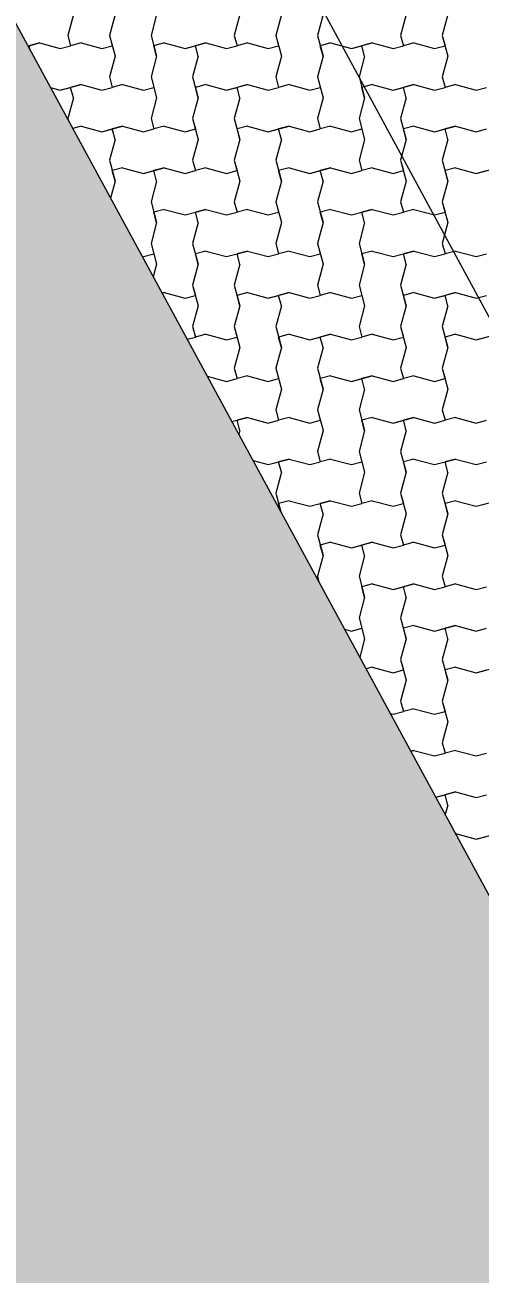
# Model space of a CAD drawing. Header units: metres. Extents: x -111189 to -108577, y -72951 to -72647.
# Drawn here: x -111172.868 to -111171.774, y -72935.125 to -72932.123 of the extents above; entities that cross this region are included whole.
import ezdxf

# ---------------------------------------------------------------- set-up
doc = ezdxf.new("R2010")
doc.units = ezdxf.units.M
doc.header["$MEASUREMENT"] = 0
doc.set_wipeout_variables(frame=1)
doc.linetypes.add('Wipeout_Contour', pattern=[1, 0, -1])
for name, color, linetype in [('00 - Cotas Implantação', 7, 'Continuous'), ('00 - Muros - Pormenores', 7, 'Continuous'), ('02 - ESTRADAS', 7, 'Continuous'), ('02 - PASSEIOS', 7, 'Continuous'), ('Planta Piso -1_1_01 - TERRENO PROPOSTO', 7, 'Continuous')]:
    doc.layers.add(name, color=color, linetype=linetype)
doc.styles.add('ESTILO_GERADO_2', font='malgunsl.ttf')
doc.styles.add('ESTILO_GERADO_3', font='AGENCYR.TTF')
doc.dimstyles.new('ESTILO_GERADO__1', dxfattribs={"dimtxt": 0.15, "dimasz": 0.095, "dimexe": 0.18, "dimexo": 0.5, "dimgap": 0, "dimtad": 1, "dimzin": 0, "dimdsep": 46, "dimtxsty": 'ESTILO_GERADO_2', "dimblk": 'ARROWHEAD_2', "dimblk1": 'ARROWHEAD_2', "dimblk2": 'ARROWHEAD_2', "dimcen": 0.09, "dimclrd": 7, "dimclre": 7, "dimclrt": 7, "dimadec": 0, "dimazin": 0, "dimtfac": 1, "dimtdec": 4, "dimtmove": 0, "dimatfit": 3, "dimfxl": 1, "dimtolj": 1, "dimtzin": 0, "dimarcsym": 0})
doc.dimstyles.new('ESTILO_GERADO__2', dxfattribs={"dimtxt": 0.15, "dimasz": 0.057, "dimexe": 0.18, "dimexo": 0.05, "dimgap": 0, "dimtad": 1, "dimzin": 0, "dimdsep": 46, "dimtxsty": 'ESTILO_GERADO_3', "dimblk": 'ARROWHEAD_2', "dimblk1": 'ARROWHEAD_2', "dimblk2": 'ARROWHEAD_2', "dimcen": 0.09, "dimclrd": 7, "dimclre": 7, "dimclrt": 7, "dimadec": 0, "dimazin": 0, "dimtfac": 1, "dimtdec": 4, "dimtmove": 0, "dimatfit": 3, "dimfxl": 1, "dimtolj": 1, "dimtzin": 0, "dimarcsym": 0})

# ---------------------------------------------------------------- blocks, each defined once
blk = doc.blocks.new('Malha_7_1', base_point=(-111182.45, -72914.5203))
at = {"layer": '02 - ESTRADAS', "linetype": 'Continuous', "lineweight": 0}
blk.add_hatch(color=59, dxfattribs=at).paths.add_polyline_path([(-111182.45, -72914.5203), (-111188.8126, -72916.4733), (-111186.8713, -72920.0457), (-111184.43, -72924.5384), (-111179.542, -72933.5337), (-111178.9858, -72934.5573), (-111177.1266, -72937.9788), (-111170.2715, -72950.5942), (-111163.9365, -72948.6033), (-111171.3979, -72934.867), (-111173.1932, -72931.5618), (-111177.5277, -72923.5822), (-111178.6992, -72921.4255), (-111179.283, -72920.3506), (-111181.1398, -72916.9324)])
at = {"layer": '02 - ESTRADAS', "color": 7, "linetype": 'Continuous', "lineweight": 13, "flags": 128}
blk.add_lwpolyline([(-111182.45, -72914.5203), (-111181.1398, -72916.9324), (-111179.283, -72920.3506), (-111178.6992, -72921.4255), (-111177.5277, -72923.5822), (-111173.1932, -72931.5618), (-111171.3979, -72934.867), (-111163.9365, -72948.6033), (-111170.2715, -72950.5942), (-111177.1266, -72937.9788), (-111178.9858, -72934.5573), (-111179.542, -72933.5337), (-111184.43, -72924.5384), (-111186.8713, -72920.0457), (-111188.8126, -72916.4733)], close=True, dxfattribs=at)
blk = doc.blocks.new('*X25', base_point=(-110957.0649, -73026.2797))
at = {"layer": '02 - PASSEIOS', "color": 253, "linetype": 'Continuous', "lineweight": 9}
for p, q in [((-111172.7515, -72932.098), (-111172.7649, -72932.148)), ((-111172.6515, -72932.098), (-111172.6649, -72932.148)), ((-111172.6515, -72932.098), (-111172.6649, -72932.148)), ((-111172.5515, -72932.098), (-111172.5649, -72932.148)), ((-111172.3515, -72932.098), (-111172.3649, -72932.148)), ((-111172.2515, -72932.098), (-111172.2649, -72932.148)), ((-111172.2515, -72932.098), (-111172.2649, -72932.148)), ((-111172.1515, -72932.098), (-111172.1649, -72932.148)), ((-111171.9515, -72932.098), (-111171.9649, -72932.148)), ((-111171.8515, -72932.098), (-111171.8649, -72932.148)), ((-111171.8515, -72932.098), (-111171.8649, -72932.148)), ((-111172.8608, -72932.1737), (-111172.8332, -72932.1663)), ((-111172.8608, -72932.1737), (-111172.8582, -72932.173)), ((-111172.8332, -72932.1663), (-111172.8582, -72932.173)), ((-111172.8552, -72932.1841), (-111172.8582, -72932.173)), ((-111172.8332, -72932.1663), (-111172.7832, -72932.1797)), ((-111172.8332, -72932.1663), (-111172.7832, -72932.1797)), ((-111172.7832, -72932.1797), (-111172.7582, -72932.173)), ((-111172.7832, -72932.1797), (-111172.7582, -72932.173)), ((-111172.7649, -72932.148), (-111172.7582, -72932.173)), ((-111172.7332, -72932.1663), (-111172.7582, -72932.173)), ((-111172.7332, -72932.1663), (-111172.6832, -72932.1797)), ((-111172.6832, -72932.1797), (-111172.6582, -72932.173)), ((-111172.6649, -72932.148), (-111172.6582, -72932.173)), ((-111172.6649, -72932.148), (-111172.6515, -72932.198)), ((-111172.5649, -72932.148), (-111172.5515, -72932.198)), ((-111172.5332, -72932.1663), (-111172.5582, -72932.173)), ((-111172.5332, -72932.1663), (-111172.5582, -72932.173)), ((-111172.5515, -72932.198), (-111172.5582, -72932.173)), ((-111172.5332, -72932.1663), (-111172.4832, -72932.1797)), ((-111172.5332, -72932.1663), (-111172.4832, -72932.1797)), ((-111172.4832, -72932.1797), (-111172.4332, -72932.1663)), ((-111172.4832, -72932.1797), (-111172.4582, -72932.173)), ((-111172.4332, -72932.1663), (-111172.4582, -72932.173)), ((-111172.4515, -72932.198), (-111172.4582, -72932.173)), ((-111172.4332, -72932.1663), (-111172.3832, -72932.1797)), ((-111172.4332, -72932.1663), (-111172.3832, -72932.1797)), ((-111172.3832, -72932.1797), (-111172.3582, -72932.173)), ((-111172.3832, -72932.1797), (-111172.3582, -72932.173)), ((-111172.3649, -72932.148), (-111172.3582, -72932.173)), ((-111172.3332, -72932.1663), (-111172.3582, -72932.173)), ((-111172.3332, -72932.1663), (-111172.2832, -72932.1797)), ((-111172.2832, -72932.1797), (-111172.2582, -72932.173)), ((-111172.2649, -72932.148), (-111172.2582, -72932.173)), ((-111172.2649, -72932.148), (-111172.2515, -72932.198)), ((-111172.1649, -72932.148), (-111172.1515, -72932.198)), ((-111172.1332, -72932.1663), (-111172.1582, -72932.173)), ((-111172.1332, -72932.1663), (-111172.1582, -72932.173)), ((-111172.1515, -72932.198), (-111172.1582, -72932.173)), ((-111172.1332, -72932.1663), (-111172.0832, -72932.1797)), ((-111172.1332, -72932.1663), (-111172.0832, -72932.1797)), ((-111172.0832, -72932.1797), (-111172.0332, -72932.1663)), ((-111172.0832, -72932.1797), (-111172.0582, -72932.173)), ((-111172.0332, -72932.1663), (-111172.0582, -72932.173)), ((-111172.0515, -72932.198), (-111172.0582, -72932.173)), ((-111172.0332, -72932.1663), (-111171.9832, -72932.1797)), ((-111172.0332, -72932.1663), (-111171.9832, -72932.1797)), ((-111171.9832, -72932.1797), (-111171.9582, -72932.173)), ((-111171.9832, -72932.1797), (-111171.9582, -72932.173)), ((-111171.9649, -72932.148), (-111171.9582, -72932.173)), ((-111171.9332, -72932.1663), (-111171.9582, -72932.173)), ((-111171.9332, -72932.1663), (-111171.8832, -72932.1797)), ((-111171.8832, -72932.1797), (-111171.8582, -72932.173)), ((-111171.8649, -72932.148), (-111171.8582, -72932.173)), ((-111171.8649, -72932.148), (-111171.8515, -72932.198)), ((-111172.6515, -72932.198), (-111172.6649, -72932.248)), ((-111172.5515, -72932.198), (-111172.5649, -72932.248)), ((-111172.5515, -72932.198), (-111172.5649, -72932.248)), ((-111172.4515, -72932.198), (-111172.4649, -72932.248)), ((-111172.2515, -72932.198), (-111172.2649, -72932.248)), ((-111172.1515, -72932.198), (-111172.1649, -72932.248)), ((-111172.1515, -72932.198), (-111172.1649, -72932.248)), ((-111172.0515, -72932.198), (-111172.0649, -72932.248)), ((-111171.8515, -72932.198), (-111171.8649, -72932.248)), ((-111172.7832, -72932.2797), (-111172.7332, -72932.2663)), ((-111172.7332, -72932.2663), (-111172.7582, -72932.273)), ((-111172.7332, -72932.2663), (-111172.6832, -72932.2797)), ((-111172.7332, -72932.2663), (-111172.6832, -72932.2797)), ((-111172.6649, -72932.248), (-111172.6582, -72932.273)), ((-111172.6332, -72932.2663), (-111172.6582, -72932.273)), ((-111172.6332, -72932.2663), (-111172.5832, -72932.2797)), ((-111172.5649, -72932.248), (-111172.5582, -72932.273)), ((-111172.5649, -72932.248), (-111172.5515, -72932.298)), ((-111172.4649, -72932.248), (-111172.4515, -72932.298)), ((-111172.4332, -72932.2663), (-111172.4582, -72932.273)), ((-111172.4332, -72932.2663), (-111172.4582, -72932.273)), ((-111172.4332, -72932.2663), (-111172.3832, -72932.2797)), ((-111172.4332, -72932.2663), (-111172.3832, -72932.2797)), ((-111172.3832, -72932.2797), (-111172.3332, -72932.2663)), ((-111172.3332, -72932.2663), (-111172.3582, -72932.273)), ((-111172.3332, -72932.2663), (-111172.2832, -72932.2797)), ((-111172.3332, -72932.2663), (-111172.2832, -72932.2797)), ((-111172.2649, -72932.248), (-111172.2582, -72932.273)), ((-111172.2332, -72932.2663), (-111172.2582, -72932.273)), ((-111172.2332, -72932.2663), (-111172.1832, -72932.2797)), ((-111172.1649, -72932.248), (-111172.1582, -72932.273)), ((-111172.1649, -72932.248), (-111172.1515, -72932.298)), ((-111172.0649, -72932.248), (-111172.0515, -72932.298)), ((-111172.0332, -72932.2663), (-111172.0582, -72932.273)), ((-111172.0332, -72932.2663), (-111172.0582, -72932.273)), ((-111172.0332, -72932.2663), (-111171.9832, -72932.2797)), ((-111172.0332, -72932.2663), (-111171.9832, -72932.2797)), ((-111171.9832, -72932.2797), (-111171.9332, -72932.2663)), ((-111171.9332, -72932.2663), (-111171.9582, -72932.273)), ((-111171.9332, -72932.2663), (-111171.8832, -72932.2797)), ((-111171.9332, -72932.2663), (-111171.8832, -72932.2797)), ((-111171.8649, -72932.248), (-111171.8582, -72932.273)), ((-111171.8332, -72932.2663), (-111171.8582, -72932.273)), ((-111171.8332, -72932.2663), (-111171.7832, -72932.2797)), ((-111172.8067, -72932.2734), (-111172.7832, -72932.2797)), ((-111172.8067, -72932.2734), (-111172.7832, -72932.2797)), ((-111172.7832, -72932.2797), (-111172.7582, -72932.273)), ((-111172.7515, -72932.298), (-111172.7582, -72932.273)), ((-111172.6832, -72932.2797), (-111172.6582, -72932.273)), ((-111172.6832, -72932.2797), (-111172.6582, -72932.273)), ((-111172.5832, -72932.2797), (-111172.5582, -72932.273)), ((-111172.4515, -72932.298), (-111172.4582, -72932.273)), ((-111172.3832, -72932.2797), (-111172.3582, -72932.273)), ((-111172.3515, -72932.298), (-111172.3582, -72932.273)), ((-111172.2832, -72932.2797), (-111172.2582, -72932.273)), ((-111172.2832, -72932.2797), (-111172.2582, -72932.273)), ((-111172.1832, -72932.2797), (-111172.1582, -72932.273)), ((-111172.0515, -72932.298), (-111172.0582, -72932.273)), ((-111171.9832, -72932.2797), (-111171.9582, -72932.273)), ((-111171.9515, -72932.298), (-111171.9582, -72932.273)), ((-111171.8832, -72932.2797), (-111171.8582, -72932.273)), ((-111171.8832, -72932.2797), (-111171.8582, -72932.273)), ((-111171.7832, -72932.2797), (-111171.7582, -72932.273)), ((-111172.7515, -72932.298), (-111172.7649, -72932.348)), ((-111172.5515, -72932.298), (-111172.5649, -72932.348)), ((-111172.4515, -72932.298), (-111172.4649, -72932.348)), ((-111172.4515, -72932.298), (-111172.4649, -72932.348)), ((-111172.3515, -72932.298), (-111172.3649, -72932.348)), ((-111172.1515, -72932.298), (-111172.1649, -72932.348)), ((-111172.0515, -72932.298), (-111172.0649, -72932.348)), ((-111172.0515, -72932.298), (-111172.0649, -72932.348)), ((-111171.9515, -72932.298), (-111171.9649, -72932.348)), ((-111172.7649, -72932.348), (-111172.7636, -72932.3527)), ((-111172.5649, -72932.348), (-111172.5582, -72932.373)), ((-111172.4649, -72932.348), (-111172.4582, -72932.373)), ((-111172.4649, -72932.348), (-111172.4515, -72932.398)), ((-111172.3649, -72932.348), (-111172.3515, -72932.398)), ((-111172.1649, -72932.348), (-111172.1582, -72932.373)), ((-111172.0649, -72932.348), (-111172.0582, -72932.373)), ((-111172.0649, -72932.348), (-111172.0515, -72932.398)), ((-111171.9649, -72932.348), (-111171.9515, -72932.398)), ((-111172.7332, -72932.3663), (-111172.7533, -72932.3717)), ((-111172.7332, -72932.3663), (-111172.7533, -72932.3717)), ((-111172.7332, -72932.3663), (-111172.6832, -72932.3797)), ((-111172.7332, -72932.3663), (-111172.6832, -72932.3797)), ((-111172.6832, -72932.3797), (-111172.6332, -72932.3663)), ((-111172.6832, -72932.3797), (-111172.6582, -72932.373)), ((-111172.6332, -72932.3663), (-111172.6582, -72932.373)), ((-111172.6515, -72932.398), (-111172.6582, -72932.373)), ((-111172.6332, -72932.3663), (-111172.5832, -72932.3797)), ((-111172.6332, -72932.3663), (-111172.5832, -72932.3797)), ((-111172.5832, -72932.3797), (-111172.5582, -72932.373)), ((-111172.5832, -72932.3797), (-111172.5582, -72932.373)), ((-111172.5332, -72932.3663), (-111172.5582, -72932.373)), ((-111172.5332, -72932.3663), (-111172.4832, -72932.3797)), ((-111172.4832, -72932.3797), (-111172.4582, -72932.373)), ((-111172.3332, -72932.3663), (-111172.3582, -72932.373)), ((-111172.3332, -72932.3663), (-111172.3582, -72932.373)), ((-111172.3515, -72932.398), (-111172.3582, -72932.373)), ((-111172.3332, -72932.3663), (-111172.2832, -72932.3797)), ((-111172.3332, -72932.3663), (-111172.2832, -72932.3797)), ((-111172.2832, -72932.3797), (-111172.2332, -72932.3663)), ((-111172.2832, -72932.3797), (-111172.2582, -72932.373)), ((-111172.2332, -72932.3663), (-111172.2582, -72932.373)), ((-111172.2515, -72932.398), (-111172.2582, -72932.373)), ((-111172.2332, -72932.3663), (-111172.1832, -72932.3797)), ((-111172.2332, -72932.3663), (-111172.1832, -72932.3797)), ((-111172.1832, -72932.3797), (-111172.1582, -72932.373)), ((-111172.1832, -72932.3797), (-111172.1582, -72932.373)), ((-111172.1332, -72932.3663), (-111172.1582, -72932.373)), ((-111172.1332, -72932.3663), (-111172.0832, -72932.3797)), ((-111172.0832, -72932.3797), (-111172.0582, -72932.373)), ((-111171.9332, -72932.3663), (-111171.9582, -72932.373)), ((-111171.9332, -72932.3663), (-111171.9582, -72932.373)), ((-111171.9515, -72932.398), (-111171.9582, -72932.373)), ((-111171.9332, -72932.3663), (-111171.8832, -72932.3797)), ((-111171.9332, -72932.3663), (-111171.8832, -72932.3797)), ((-111171.8832, -72932.3797), (-111171.8332, -72932.3663)), ((-111171.8832, -72932.3797), (-111171.8582, -72932.373)), ((-111171.8332, -72932.3663), (-111171.8582, -72932.373)), ((-111171.8515, -72932.398), (-111171.8582, -72932.373)), ((-111171.8332, -72932.3663), (-111171.7832, -72932.3797)), ((-111171.8332, -72932.3663), (-111171.7832, -72932.3797)), ((-111171.7832, -72932.3797), (-111171.7582, -72932.373)), ((-111171.7832, -72932.3797), (-111171.7582, -72932.373)), ((-111172.6515, -72932.398), (-111172.6649, -72932.448)), ((-111172.4515, -72932.398), (-111172.4649, -72932.448)), ((-111172.3515, -72932.398), (-111172.3649, -72932.448)), ((-111172.3515, -72932.398), (-111172.3649, -72932.448)), ((-111172.2515, -72932.398), (-111172.2649, -72932.448)), ((-111172.0515, -72932.398), (-111172.0649, -72932.448)), ((-111171.9515, -72932.398), (-111171.9649, -72932.448)), ((-111171.9515, -72932.398), (-111171.9649, -72932.448)), ((-111171.8515, -72932.398), (-111171.8649, -72932.448)), ((-111172.6649, -72932.448), (-111172.6515, -72932.498)), ((-111172.6332, -72932.4663), (-111172.6582, -72932.473)), ((-111172.6332, -72932.4663), (-111172.6582, -72932.473)), ((-111172.6515, -72932.498), (-111172.6582, -72932.473)), ((-111172.6332, -72932.4663), (-111172.5832, -72932.4797)), ((-111172.6332, -72932.4663), (-111172.5832, -72932.4797)), ((-111172.5832, -72932.4797), (-111172.5332, -72932.4663)), ((-111172.5832, -72932.4797), (-111172.5582, -72932.473)), ((-111172.5332, -72932.4663), (-111172.5582, -72932.473)), ((-111172.5515, -72932.498), (-111172.5582, -72932.473)), ((-111172.5332, -72932.4663), (-111172.4832, -72932.4797)), ((-111172.5332, -72932.4663), (-111172.4832, -72932.4797)), ((-111172.4832, -72932.4797), (-111172.4582, -72932.473)), ((-111172.4832, -72932.4797), (-111172.4582, -72932.473)), ((-111172.4649, -72932.448), (-111172.4582, -72932.473)), ((-111172.4332, -72932.4663), (-111172.4582, -72932.473)), ((-111172.4332, -72932.4663), (-111172.3832, -72932.4797)), ((-111172.3832, -72932.4797), (-111172.3582, -72932.473)), ((-111172.3649, -72932.448), (-111172.3582, -72932.473)), ((-111172.3649, -72932.448), (-111172.3515, -72932.498)), ((-111172.2649, -72932.448), (-111172.2515, -72932.498)), ((-111172.2332, -72932.4663), (-111172.2582, -72932.473)), ((-111172.2332, -72932.4663), (-111172.2582, -72932.473)), ((-111172.2515, -72932.498), (-111172.2582, -72932.473)), ((-111172.2332, -72932.4663), (-111172.1832, -72932.4797)), ((-111172.2332, -72932.4663), (-111172.1832, -72932.4797)), ((-111172.1832, -72932.4797), (-111172.1332, -72932.4663)), ((-111172.1832, -72932.4797), (-111172.1582, -72932.473)), ((-111172.1332, -72932.4663), (-111172.1582, -72932.473)), ((-111172.1515, -72932.498), (-111172.1582, -72932.473)), ((-111172.1332, -72932.4663), (-111172.0832, -72932.4797)), ((-111172.1332, -72932.4663), (-111172.0832, -72932.4797)), ((-111172.0832, -72932.4797), (-111172.0582, -72932.473)), ((-111172.0832, -72932.4797), (-111172.0582, -72932.473)), ((-111172.0649, -72932.448), (-111172.0582, -72932.473)), ((-111172.0332, -72932.4663), (-111172.0582, -72932.473)), ((-111172.0332, -72932.4663), (-111171.9832, -72932.4797)), ((-111171.9832, -72932.4797), (-111171.9582, -72932.473)), ((-111171.9649, -72932.448), (-111171.9582, -72932.473)), ((-111171.9649, -72932.448), (-111171.9515, -72932.498)), ((-111171.8649, -72932.448), (-111171.8515, -72932.498)), ((-111171.8332, -72932.4663), (-111171.8582, -72932.473)), ((-111171.8332, -72932.4663), (-111171.8582, -72932.473)), ((-111171.8515, -72932.498), (-111171.8582, -72932.473)), ((-111171.8332, -72932.4663), (-111171.7832, -72932.4797)), ((-111171.8332, -72932.4663), (-111171.7832, -72932.4797)), ((-111171.7832, -72932.4797), (-111171.7332, -72932.4663)), ((-111171.7832, -72932.4797), (-111171.7582, -72932.473)), ((-111172.6515, -72932.498), (-111172.6624, -72932.539)), ((-111172.6515, -72932.498), (-111172.6624, -72932.539)), ((-111172.5515, -72932.498), (-111172.5649, -72932.548)), ((-111172.3515, -72932.498), (-111172.3649, -72932.548)), ((-111172.2515, -72932.498), (-111172.2649, -72932.548)), ((-111172.2515, -72932.498), (-111172.2649, -72932.548)), ((-111172.1515, -72932.498), (-111172.1649, -72932.548)), ((-111171.9515, -72932.498), (-111171.9649, -72932.548)), ((-111171.8515, -72932.498), (-111171.8649, -72932.548)), ((-111171.8515, -72932.498), (-111171.8649, -72932.548)), ((-111172.5649, -72932.548), (-111172.5515, -72932.598)), ((-111172.5332, -72932.5663), (-111172.5582, -72932.573)), ((-111172.5332, -72932.5663), (-111172.5582, -72932.573)), ((-111172.5332, -72932.5663), (-111172.4832, -72932.5797)), ((-111172.5332, -72932.5663), (-111172.4832, -72932.5797)), ((-111172.4832, -72932.5797), (-111172.4332, -72932.5663)), ((-111172.4332, -72932.5663), (-111172.4582, -72932.573)), ((-111172.4332, -72932.5663), (-111172.3832, -72932.5797)), ((-111172.4332, -72932.5663), (-111172.3832, -72932.5797)), ((-111172.3649, -72932.548), (-111172.3582, -72932.573)), ((-111172.3332, -72932.5663), (-111172.3582, -72932.573)), ((-111172.3332, -72932.5663), (-111172.2832, -72932.5797)), ((-111172.2649, -72932.548), (-111172.2582, -72932.573)), ((-111172.2649, -72932.548), (-111172.2515, -72932.598)), ((-111172.1649, -72932.548), (-111172.1515, -72932.598)), ((-111172.1332, -72932.5663), (-111172.1582, -72932.573)), ((-111172.1332, -72932.5663), (-111172.1582, -72932.573)), ((-111172.1332, -72932.5663), (-111172.0832, -72932.5797)), ((-111172.1332, -72932.5663), (-111172.0832, -72932.5797)), ((-111172.0832, -72932.5797), (-111172.0332, -72932.5663)), ((-111172.0332, -72932.5663), (-111172.0582, -72932.573)), ((-111172.0332, -72932.5663), (-111171.9832, -72932.5797)), ((-111172.0332, -72932.5663), (-111171.9832, -72932.5797)), ((-111171.9649, -72932.548), (-111171.9582, -72932.573)), ((-111171.9332, -72932.5663), (-111171.9582, -72932.573)), ((-111171.9332, -72932.5663), (-111171.8832, -72932.5797)), ((-111171.8649, -72932.548), (-111171.8582, -72932.573)), ((-111171.8649, -72932.548), (-111171.8515, -72932.598)), ((-111172.5515, -72932.598), (-111172.5582, -72932.573)), ((-111172.4832, -72932.5797), (-111172.4582, -72932.573)), ((-111172.4515, -72932.598), (-111172.4582, -72932.573)), ((-111172.3832, -72932.5797), (-111172.3582, -72932.573)), ((-111172.3832, -72932.5797), (-111172.3582, -72932.573)), ((-111172.2832, -72932.5797), (-111172.2582, -72932.573)), ((-111172.1515, -72932.598), (-111172.1582, -72932.573)), ((-111172.0832, -72932.5797), (-111172.0582, -72932.573)), ((-111172.0515, -72932.598), (-111172.0582, -72932.573)), ((-111171.9832, -72932.5797), (-111171.9582, -72932.573)), ((-111171.9832, -72932.5797), (-111171.9582, -72932.573)), ((-111171.8832, -72932.5797), (-111171.8582, -72932.573)), ((-111172.5515, -72932.598), (-111172.5649, -72932.648)), ((-111172.5515, -72932.598), (-111172.5649, -72932.648)), ((-111172.4515, -72932.598), (-111172.4649, -72932.648)), ((-111172.2515, -72932.598), (-111172.2649, -72932.648)), ((-111172.1515, -72932.598), (-111172.1649, -72932.648)), ((-111172.1515, -72932.598), (-111172.1649, -72932.648)), ((-111172.0515, -72932.598), (-111172.0649, -72932.648)), ((-111171.8515, -72932.598), (-111171.8649, -72932.648)), ((-111172.5649, -72932.648), (-111172.5582, -72932.673)), ((-111172.5649, -72932.648), (-111172.5515, -72932.698)), ((-111172.4649, -72932.648), (-111172.4515, -72932.698)), ((-111172.2649, -72932.648), (-111172.2582, -72932.673)), ((-111172.1649, -72932.648), (-111172.1582, -72932.673)), ((-111172.1649, -72932.648), (-111172.1515, -72932.698)), ((-111172.0649, -72932.648), (-111172.0515, -72932.698)), ((-111171.8649, -72932.648), (-111171.8582, -72932.673)), ((-111172.5865, -72932.6788), (-111172.5832, -72932.6797)), ((-111172.5832, -72932.6797), (-111172.5582, -72932.673)), ((-111172.4332, -72932.6663), (-111172.4582, -72932.673)), ((-111172.4332, -72932.6663), (-111172.4582, -72932.673)), ((-111172.4515, -72932.698), (-111172.4582, -72932.673)), ((-111172.4332, -72932.6663), (-111172.3832, -72932.6797)), ((-111172.4332, -72932.6663), (-111172.3832, -72932.6797)), ((-111172.3832, -72932.6797), (-111172.3332, -72932.6663)), ((-111172.3832, -72932.6797), (-111172.3582, -72932.673)), ((-111172.3332, -72932.6663), (-111172.3582, -72932.673)), ((-111172.3515, -72932.698), (-111172.3582, -72932.673)), ((-111172.3332, -72932.6663), (-111172.2832, -72932.6797)), ((-111172.3332, -72932.6663), (-111172.2832, -72932.6797)), ((-111172.2832, -72932.6797), (-111172.2582, -72932.673)), ((-111172.2832, -72932.6797), (-111172.2582, -72932.673)), ((-111172.2332, -72932.6663), (-111172.2582, -72932.673)), ((-111172.2332, -72932.6663), (-111172.1832, -72932.6797)), ((-111172.1832, -72932.6797), (-111172.1582, -72932.673)), ((-111172.0332, -72932.6663), (-111172.0582, -72932.673)), ((-111172.0332, -72932.6663), (-111172.0582, -72932.673)), ((-111172.0515, -72932.698), (-111172.0582, -72932.673)), ((-111172.0332, -72932.6663), (-111171.9832, -72932.6797)), ((-111172.0332, -72932.6663), (-111171.9832, -72932.6797)), ((-111171.9832, -72932.6797), (-111171.9332, -72932.6663)), ((-111171.9832, -72932.6797), (-111171.9582, -72932.673)), ((-111171.9332, -72932.6663), (-111171.9582, -72932.673)), ((-111171.9515, -72932.698), (-111171.9582, -72932.673)), ((-111171.9332, -72932.6663), (-111171.8832, -72932.6797)), ((-111171.9332, -72932.6663), (-111171.8832, -72932.6797)), ((-111171.8832, -72932.6797), (-111171.8582, -72932.673)), ((-111171.8832, -72932.6797), (-111171.8582, -72932.673)), ((-111171.8332, -72932.6663), (-111171.8582, -72932.673)), ((-111171.8332, -72932.6663), (-111171.7832, -72932.6797)), ((-111171.7832, -72932.6797), (-111171.7582, -72932.673)), ((-111172.5515, -72932.698), (-111172.5596, -72932.7283)), ((-111172.4515, -72932.698), (-111172.4649, -72932.748)), ((-111172.4515, -72932.698), (-111172.4649, -72932.748)), ((-111172.3515, -72932.698), (-111172.3649, -72932.748)), ((-111172.1515, -72932.698), (-111172.1649, -72932.748)), ((-111172.0515, -72932.698), (-111172.0649, -72932.748)), ((-111172.0515, -72932.698), (-111172.0649, -72932.748)), ((-111171.9515, -72932.698), (-111171.9649, -72932.748)), ((-111172.5332, -72932.7663), (-111172.5382, -72932.7677)), ((-111172.5332, -72932.7663), (-111172.4832, -72932.7797)), ((-111172.4832, -72932.7797), (-111172.4582, -72932.773)), ((-111172.4649, -72932.748), (-111172.4582, -72932.773)), ((-111172.4649, -72932.748), (-111172.4515, -72932.798)), ((-111172.3649, -72932.748), (-111172.3515, -72932.798)), ((-111172.3332, -72932.7663), (-111172.3582, -72932.773)), ((-111172.3332, -72932.7663), (-111172.3582, -72932.773)), ((-111172.3515, -72932.798), (-111172.3582, -72932.773)), ((-111172.3332, -72932.7663), (-111172.2832, -72932.7797)), ((-111172.3332, -72932.7663), (-111172.2832, -72932.7797)), ((-111172.2832, -72932.7797), (-111172.2332, -72932.7663)), ((-111172.2832, -72932.7797), (-111172.2582, -72932.773)), ((-111172.2332, -72932.7663), (-111172.2582, -72932.773)), ((-111172.2515, -72932.798), (-111172.2582, -72932.773)), ((-111172.2332, -72932.7663), (-111172.1832, -72932.7797)), ((-111172.2332, -72932.7663), (-111172.1832, -72932.7797)), ((-111172.1832, -72932.7797), (-111172.1582, -72932.773)), ((-111172.1832, -72932.7797), (-111172.1582, -72932.773)), ((-111172.1649, -72932.748), (-111172.1582, -72932.773)), ((-111172.1332, -72932.7663), (-111172.1582, -72932.773)), ((-111172.1332, -72932.7663), (-111172.0832, -72932.7797)), ((-111172.0832, -72932.7797), (-111172.0582, -72932.773)), ((-111172.0649, -72932.748), (-111172.0582, -72932.773)), ((-111172.0649, -72932.748), (-111172.0515, -72932.798)), ((-111171.9649, -72932.748), (-111171.9515, -72932.798)), ((-111171.9332, -72932.7663), (-111171.9582, -72932.773)), ((-111171.9332, -72932.7663), (-111171.9582, -72932.773)), ((-111171.9515, -72932.798), (-111171.9582, -72932.773)), ((-111171.9332, -72932.7663), (-111171.8832, -72932.7797)), ((-111171.9332, -72932.7663), (-111171.8832, -72932.7797)), ((-111171.8832, -72932.7797), (-111171.8332, -72932.7663)), ((-111171.8832, -72932.7797), (-111171.8582, -72932.773)), ((-111171.8332, -72932.7663), (-111171.8582, -72932.773)), ((-111171.8515, -72932.798), (-111171.8582, -72932.773)), ((-111171.8332, -72932.7663), (-111171.7832, -72932.7797)), ((-111171.8332, -72932.7663), (-111171.7832, -72932.7797)), ((-111171.7832, -72932.7797), (-111171.7582, -72932.773)), ((-111171.7832, -72932.7797), (-111171.7582, -72932.773)), ((-111172.4515, -72932.798), (-111172.4649, -72932.848)), ((-111172.3515, -72932.798), (-111172.3649, -72932.848)), ((-111172.3515, -72932.798), (-111172.3649, -72932.848)), ((-111172.2515, -72932.798), (-111172.2649, -72932.848)), ((-111172.0515, -72932.798), (-111172.0649, -72932.848)), ((-111171.9515, -72932.798), (-111171.9649, -72932.848)), ((-111171.9515, -72932.798), (-111171.9649, -72932.848)), ((-111171.8515, -72932.798), (-111171.8649, -72932.848)), ((-111172.4649, -72932.848), (-111172.4582, -72932.873)), ((-111172.4332, -72932.8663), (-111172.4582, -72932.873)), ((-111172.4332, -72932.8663), (-111172.3832, -72932.8797)), ((-111172.3649, -72932.848), (-111172.3582, -72932.873)), ((-111172.3649, -72932.848), (-111172.3515, -72932.898)), ((-111172.2649, -72932.848), (-111172.2515, -72932.898)), ((-111172.2332, -72932.8663), (-111172.2582, -72932.873)), ((-111172.2332, -72932.8663), (-111172.2582, -72932.873)), ((-111172.2332, -72932.8663), (-111172.1832, -72932.8797)), ((-111172.2332, -72932.8663), (-111172.1832, -72932.8797)), ((-111172.1832, -72932.8797), (-111172.1332, -72932.8663)), ((-111172.1332, -72932.8663), (-111172.1582, -72932.873)), ((-111172.1332, -72932.8663), (-111172.0832, -72932.8797)), ((-111172.1332, -72932.8663), (-111172.0832, -72932.8797)), ((-111172.0649, -72932.848), (-111172.0582, -72932.873)), ((-111172.0332, -72932.8663), (-111172.0582, -72932.873)), ((-111172.0332, -72932.8663), (-111171.9832, -72932.8797)), ((-111171.9649, -72932.848), (-111171.9582, -72932.873)), ((-111171.9649, -72932.848), (-111171.9515, -72932.898)), ((-111171.8649, -72932.848), (-111171.8515, -72932.898)), ((-111171.8332, -72932.8663), (-111171.8582, -72932.873)), ((-111171.8332, -72932.8663), (-111171.8582, -72932.873)), ((-111171.8332, -72932.8663), (-111171.7832, -72932.8797)), ((-111171.8332, -72932.8663), (-111171.7832, -72932.8797)), ((-111171.7832, -72932.8797), (-111171.7332, -72932.8663)), ((-111172.4781, -72932.8784), (-111172.4582, -72932.873)), ((-111172.4781, -72932.8784), (-111172.4582, -72932.873)), ((-111172.3832, -72932.8797), (-111172.3582, -72932.873)), ((-111172.2515, -72932.898), (-111172.2582, -72932.873)), ((-111172.1832, -72932.8797), (-111172.1582, -72932.873)), ((-111172.1515, -72932.898), (-111172.1582, -72932.873)), ((-111172.0832, -72932.8797), (-111172.0582, -72932.873)), ((-111172.0832, -72932.8797), (-111172.0582, -72932.873)), ((-111171.9832, -72932.8797), (-111171.9582, -72932.873)), ((-111171.8515, -72932.898), (-111171.8582, -72932.873)), ((-111171.7832, -72932.8797), (-111171.7582, -72932.873)), ((-111172.3515, -72932.898), (-111172.3649, -72932.948)), ((-111172.2515, -72932.898), (-111172.2649, -72932.948)), ((-111172.2515, -72932.898), (-111172.2649, -72932.948)), ((-111172.1515, -72932.898), (-111172.1649, -72932.948)), ((-111171.9515, -72932.898), (-111171.9649, -72932.948)), ((-111171.8515, -72932.898), (-111171.8649, -72932.948)), ((-111171.8515, -72932.898), (-111171.8649, -72932.948)), ((-111172.3649, -72932.948), (-111172.3582, -72932.973)), ((-111172.2649, -72932.948), (-111172.2582, -72932.973)), ((-111172.2649, -72932.948), (-111172.2515, -72932.998)), ((-111172.1649, -72932.948), (-111172.1515, -72932.998)), ((-111171.9649, -72932.948), (-111171.9582, -72932.973)), ((-111171.8649, -72932.948), (-111171.8582, -72932.973)), ((-111171.8649, -72932.948), (-111171.8515, -72932.998)), ((-111172.4298, -72932.9672), (-111172.3832, -72932.9797)), ((-111172.4298, -72932.9672), (-111172.3832, -72932.9797)), ((-111172.3832, -72932.9797), (-111172.3582, -72932.973)), ((-111172.3832, -72932.9797), (-111172.3582, -72932.973)), ((-111172.3332, -72932.9663), (-111172.3582, -72932.973)), ((-111172.3332, -72932.9663), (-111172.2832, -72932.9797)), ((-111172.2832, -72932.9797), (-111172.2582, -72932.973)), ((-111172.1332, -72932.9663), (-111172.1582, -72932.973)), ((-111172.1332, -72932.9663), (-111172.1582, -72932.973)), ((-111172.1515, -72932.998), (-111172.1582, -72932.973)), ((-111172.1332, -72932.9663), (-111172.0832, -72932.9797)), ((-111172.1332, -72932.9663), (-111172.0832, -72932.9797)), ((-111172.0832, -72932.9797), (-111172.0332, -72932.9663)), ((-111172.0832, -72932.9797), (-111172.0582, -72932.973)), ((-111172.0332, -72932.9663), (-111172.0582, -72932.973)), ((-111172.0515, -72932.998), (-111172.0582, -72932.973)), ((-111172.0332, -72932.9663), (-111171.9832, -72932.9797)), ((-111172.0332, -72932.9663), (-111171.9832, -72932.9797)), ((-111171.9832, -72932.9797), (-111171.9582, -72932.973)), ((-111171.9832, -72932.9797), (-111171.9582, -72932.973)), ((-111171.9332, -72932.9663), (-111171.9582, -72932.973)), ((-111171.9332, -72932.9663), (-111171.8832, -72932.9797)), ((-111171.8832, -72932.9797), (-111171.8582, -72932.973)), ((-111172.2515, -72932.998), (-111172.2649, -72933.048)), ((-111172.1515, -72932.998), (-111172.1649, -72933.048)), ((-111172.1515, -72932.998), (-111172.1649, -72933.048)), ((-111172.0515, -72932.998), (-111172.0649, -72933.048)), ((-111171.8515, -72932.998), (-111171.8649, -72933.048)), ((-111172.3705, -72933.0763), (-111172.3332, -72933.0663)), ((-111172.3705, -72933.0763), (-111172.3582, -72933.073)), ((-111172.3332, -72933.0663), (-111172.3582, -72933.073)), ((-111172.3515, -72933.098), (-111172.3582, -72933.073)), ((-111172.3332, -72933.0663), (-111172.2832, -72933.0797)), ((-111172.3332, -72933.0663), (-111172.2832, -72933.0797)), ((-111172.2832, -72933.0797), (-111172.2582, -72933.073)), ((-111172.2832, -72933.0797), (-111172.2582, -72933.073)), ((-111172.2649, -72933.048), (-111172.2582, -72933.073)), ((-111172.2332, -72933.0663), (-111172.2582, -72933.073)), ((-111172.2332, -72933.0663), (-111172.1832, -72933.0797)), ((-111172.1832, -72933.0797), (-111172.1582, -72933.073)), ((-111172.1649, -72933.048), (-111172.1582, -72933.073)), ((-111172.1649, -72933.048), (-111172.1515, -72933.098)), ((-111172.0649, -72933.048), (-111172.0515, -72933.098)), ((-111172.0332, -72933.0663), (-111172.0582, -72933.073)), ((-111172.0332, -72933.0663), (-111172.0582, -72933.073)), ((-111172.0515, -72933.098), (-111172.0582, -72933.073)), ((-111172.0332, -72933.0663), (-111171.9832, -72933.0797)), ((-111172.0332, -72933.0663), (-111171.9832, -72933.0797)), ((-111171.9832, -72933.0797), (-111171.9332, -72933.0663)), ((-111171.9832, -72933.0797), (-111171.9582, -72933.073)), ((-111171.9332, -72933.0663), (-111171.9582, -72933.073)), ((-111171.9515, -72933.098), (-111171.9582, -72933.073)), ((-111171.9332, -72933.0663), (-111171.8832, -72933.0797)), ((-111171.9332, -72933.0663), (-111171.8832, -72933.0797)), ((-111171.8832, -72933.0797), (-111171.8582, -72933.073)), ((-111171.8832, -72933.0797), (-111171.8582, -72933.073)), ((-111171.8649, -72933.048), (-111171.8582, -72933.073)), ((-111171.8332, -72933.0663), (-111171.8582, -72933.073)), ((-111171.8332, -72933.0663), (-111171.7832, -72933.0797)), ((-111171.7832, -72933.0797), (-111171.7582, -72933.073)), ((-111172.3515, -72933.098), (-111172.3539, -72933.107)), ((-111172.1515, -72933.098), (-111172.1649, -72933.148)), ((-111172.0515, -72933.098), (-111172.0649, -72933.148)), ((-111172.0515, -72933.098), (-111172.0649, -72933.148)), ((-111171.9515, -72933.098), (-111171.9649, -72933.148)), ((-111172.2832, -72933.1797), (-111172.2332, -72933.1663)), ((-111172.2332, -72933.1663), (-111172.2582, -72933.173)), ((-111172.2332, -72933.1663), (-111172.1832, -72933.1797)), ((-111172.2332, -72933.1663), (-111172.1832, -72933.1797)), ((-111172.1649, -72933.148), (-111172.1582, -72933.173)), ((-111172.1332, -72933.1663), (-111172.1582, -72933.173)), ((-111172.1332, -72933.1663), (-111172.0832, -72933.1797)), ((-111172.0649, -72933.148), (-111172.0582, -72933.173)), ((-111172.0649, -72933.148), (-111172.0515, -72933.198)), ((-111171.9649, -72933.148), (-111171.9515, -72933.198)), ((-111171.9332, -72933.1663), (-111171.9582, -72933.173)), ((-111171.9332, -72933.1663), (-111171.9582, -72933.173)), ((-111171.9332, -72933.1663), (-111171.8832, -72933.1797)), ((-111171.9332, -72933.1663), (-111171.8832, -72933.1797)), ((-111171.8832, -72933.1797), (-111171.8332, -72933.1663)), ((-111171.8332, -72933.1663), (-111171.8582, -72933.173)), ((-111171.8332, -72933.1663), (-111171.7832, -72933.1797)), ((-111171.8332, -72933.1663), (-111171.7832, -72933.1797)), ((-111172.3197, -72933.1699), (-111172.2832, -72933.1797)), ((-111172.3197, -72933.1699), (-111172.2832, -72933.1797)), ((-111172.2832, -72933.1797), (-111172.2582, -72933.173)), ((-111172.2515, -72933.198), (-111172.2582, -72933.173)), ((-111172.1832, -72933.1797), (-111172.1582, -72933.173)), ((-111172.1832, -72933.1797), (-111172.1582, -72933.173)), ((-111172.0832, -72933.1797), (-111172.0582, -72933.173)), ((-111171.9515, -72933.198), (-111171.9582, -72933.173)), ((-111171.8832, -72933.1797), (-111171.8582, -72933.173)), ((-111171.8515, -72933.198), (-111171.8582, -72933.173)), ((-111171.7832, -72933.1797), (-111171.7582, -72933.173)), ((-111171.7832, -72933.1797), (-111171.7582, -72933.173)), ((-111172.2515, -72933.198), (-111172.2649, -72933.248)), ((-111172.0515, -72933.198), (-111172.0649, -72933.248)), ((-111171.9515, -72933.198), (-111171.9649, -72933.248)), ((-111171.9515, -72933.198), (-111171.9649, -72933.248)), ((-111171.8515, -72933.198), (-111171.8649, -72933.248)), ((-111172.2649, -72933.248), (-111172.2528, -72933.2932)), ((-111172.0649, -72933.248), (-111172.0582, -72933.273)), ((-111171.9649, -72933.248), (-111171.9582, -72933.273)), ((-111171.9649, -72933.248), (-111171.9515, -72933.298)), ((-111171.8649, -72933.248), (-111171.8515, -72933.298)), ((-111172.2332, -72933.2663), (-111172.2582, -72933.273)), ((-111172.2332, -72933.2663), (-111172.2582, -72933.273)), ((-111172.2528, -72933.2932), (-111172.2582, -72933.273)), ((-111172.2332, -72933.2663), (-111172.1832, -72933.2797)), ((-111172.2332, -72933.2663), (-111172.1832, -72933.2797)), ((-111172.1832, -72933.2797), (-111172.1332, -72933.2663)), ((-111172.1832, -72933.2797), (-111172.1582, -72933.273)), ((-111172.1332, -72933.2663), (-111172.1582, -72933.273)), ((-111172.1515, -72933.298), (-111172.1582, -72933.273)), ((-111172.1332, -72933.2663), (-111172.0832, -72933.2797)), ((-111172.1332, -72933.2663), (-111172.0832, -72933.2797)), ((-111172.0832, -72933.2797), (-111172.0582, -72933.273)), ((-111172.0832, -72933.2797), (-111172.0582, -72933.273)), ((-111172.0332, -72933.2663), (-111172.0582, -72933.273)), ((-111172.0332, -72933.2663), (-111171.9832, -72933.2797)), ((-111171.9832, -72933.2797), (-111171.9582, -72933.273)), ((-111171.8332, -72933.2663), (-111171.8582, -72933.273)), ((-111171.8332, -72933.2663), (-111171.8582, -72933.273)), ((-111171.8515, -72933.298), (-111171.8582, -72933.273)), ((-111171.8332, -72933.2663), (-111171.7832, -72933.2797)), ((-111171.8332, -72933.2663), (-111171.7832, -72933.2797)), ((-111171.7832, -72933.2797), (-111171.7332, -72933.2663)), ((-111171.7832, -72933.2797), (-111171.7582, -72933.273)), ((-111172.1515, -72933.298), (-111172.1649, -72933.348)), ((-111171.9515, -72933.298), (-111171.9649, -72933.348)), ((-111171.8515, -72933.298), (-111171.8649, -72933.348)), ((-111171.8515, -72933.298), (-111171.8649, -72933.348)), ((-111172.1649, -72933.348), (-111172.1515, -72933.398)), ((-111172.1332, -72933.3663), (-111172.1582, -72933.373)), ((-111172.1332, -72933.3663), (-111172.1582, -72933.373)), ((-111172.1515, -72933.398), (-111172.1582, -72933.373)), ((-111172.1332, -72933.3663), (-111172.0832, -72933.3797)), ((-111172.1332, -72933.3663), (-111172.0832, -72933.3797)), ((-111172.0832, -72933.3797), (-111172.0332, -72933.3663)), ((-111172.0832, -72933.3797), (-111172.0582, -72933.373)), ((-111172.0332, -72933.3663), (-111172.0582, -72933.373)), ((-111172.0515, -72933.398), (-111172.0582, -72933.373)), ((-111172.0332, -72933.3663), (-111171.9832, -72933.3797)), ((-111172.0332, -72933.3663), (-111171.9832, -72933.3797)), ((-111171.9832, -72933.3797), (-111171.9582, -72933.373)), ((-111171.9832, -72933.3797), (-111171.9582, -72933.373)), ((-111171.9649, -72933.348), (-111171.9582, -72933.373)), ((-111171.9332, -72933.3663), (-111171.9582, -72933.373)), ((-111171.9332, -72933.3663), (-111171.8832, -72933.3797)), ((-111171.8832, -72933.3797), (-111171.8582, -72933.373)), ((-111171.8649, -72933.348), (-111171.8582, -72933.373)), ((-111171.8649, -72933.348), (-111171.8515, -72933.398)), ((-111172.1515, -72933.398), (-111172.1649, -72933.448)), ((-111172.1515, -72933.398), (-111172.1649, -72933.448)), ((-111172.0515, -72933.398), (-111172.0649, -72933.448)), ((-111171.8515, -72933.398), (-111171.8649, -72933.448)), ((-111172.1649, -72933.448), (-111172.1612, -72933.4618)), ((-111172.1649, -72933.448), (-111172.1612, -72933.4618)), ((-111172.0649, -72933.448), (-111172.0515, -72933.498)), ((-111172.0332, -72933.4663), (-111172.0582, -72933.473)), ((-111172.0332, -72933.4663), (-111172.0582, -72933.473)), ((-111172.0332, -72933.4663), (-111171.9832, -72933.4797)), ((-111172.0332, -72933.4663), (-111171.9832, -72933.4797)), ((-111171.9832, -72933.4797), (-111171.9332, -72933.4663)), ((-111171.9332, -72933.4663), (-111171.9582, -72933.473)), ((-111171.9332, -72933.4663), (-111171.8832, -72933.4797)), ((-111171.9332, -72933.4663), (-111171.8832, -72933.4797)), ((-111171.8649, -72933.448), (-111171.8582, -72933.473)), ((-111171.8332, -72933.4663), (-111171.8582, -72933.473)), ((-111171.8332, -72933.4663), (-111171.7832, -72933.4797)), ((-111172.0515, -72933.498), (-111172.0582, -72933.473)), ((-111171.9832, -72933.4797), (-111171.9582, -72933.473)), ((-111171.9515, -72933.498), (-111171.9582, -72933.473)), ((-111171.8832, -72933.4797), (-111171.8582, -72933.473)), ((-111171.8832, -72933.4797), (-111171.8582, -72933.473)), ((-111171.7832, -72933.4797), (-111171.7582, -72933.473)), ((-111172.0515, -72933.498), (-111172.0649, -72933.548)), ((-111172.0515, -72933.498), (-111172.0649, -72933.548)), ((-111171.9515, -72933.498), (-111171.9649, -72933.548)), ((-111172.0649, -72933.548), (-111172.0582, -72933.573)), ((-111172.0649, -72933.548), (-111172.0515, -72933.598)), ((-111171.9649, -72933.548), (-111171.9515, -72933.598)), ((-111172.0995, -72933.5754), (-111172.0832, -72933.5797)), ((-111172.0832, -72933.5797), (-111172.0582, -72933.573)), ((-111171.9332, -72933.5663), (-111171.9582, -72933.573)), ((-111171.9332, -72933.5663), (-111171.9582, -72933.573)), ((-111171.9515, -72933.598), (-111171.9582, -72933.573)), ((-111171.9332, -72933.5663), (-111171.8832, -72933.5797)), ((-111171.9332, -72933.5663), (-111171.8832, -72933.5797)), ((-111171.8832, -72933.5797), (-111171.8332, -72933.5663)), ((-111171.8832, -72933.5797), (-111171.8582, -72933.573)), ((-111171.8332, -72933.5663), (-111171.8582, -72933.573)), ((-111171.8515, -72933.598), (-111171.8582, -72933.573)), ((-111171.8332, -72933.5663), (-111171.7832, -72933.5797)), ((-111171.8332, -72933.5663), (-111171.7832, -72933.5797)), ((-111171.7832, -72933.5797), (-111171.7582, -72933.573)), ((-111171.7832, -72933.5797), (-111171.7582, -72933.573)), ((-111172.0515, -72933.598), (-111172.0633, -72933.642)), ((-111171.9515, -72933.598), (-111171.9649, -72933.648)), ((-111171.9515, -72933.598), (-111171.9649, -72933.648)), ((-111171.8515, -72933.598), (-111171.8649, -72933.648)), ((-111172.0332, -72933.6663), (-111172.0479, -72933.6703)), ((-111172.0332, -72933.6663), (-111171.9832, -72933.6797)), ((-111171.9832, -72933.6797), (-111171.9582, -72933.673)), ((-111171.9649, -72933.648), (-111171.9582, -72933.673)), ((-111171.9649, -72933.648), (-111171.9515, -72933.698)), ((-111171.8649, -72933.648), (-111171.8515, -72933.698)), ((-111171.8332, -72933.6663), (-111171.8582, -72933.673)), ((-111171.8332, -72933.6663), (-111171.8582, -72933.673)), ((-111171.8515, -72933.698), (-111171.8582, -72933.673)), ((-111171.8332, -72933.6663), (-111171.7832, -72933.6797)), ((-111171.8332, -72933.6663), (-111171.7832, -72933.6797)), ((-111171.7832, -72933.6797), (-111171.7332, -72933.6663)), ((-111171.7832, -72933.6797), (-111171.7582, -72933.673)), ((-111171.9515, -72933.698), (-111171.9649, -72933.748)), ((-111171.8515, -72933.698), (-111171.8649, -72933.748)), ((-111171.8515, -72933.698), (-111171.8649, -72933.748)), ((-111171.9649, -72933.748), (-111171.9582, -72933.773)), ((-111171.9332, -72933.7663), (-111171.9582, -72933.773)), ((-111171.9332, -72933.7663), (-111171.8832, -72933.7797)), ((-111171.8649, -72933.748), (-111171.8582, -72933.773)), ((-111171.8649, -72933.748), (-111171.8515, -72933.798)), ((-111171.9894, -72933.7781), (-111171.9832, -72933.7797)), ((-111171.9894, -72933.7781), (-111171.9832, -72933.7797)), ((-111171.9832, -72933.7797), (-111171.9582, -72933.773)), ((-111171.9832, -72933.7797), (-111171.9582, -72933.773)), ((-111171.8832, -72933.7797), (-111171.8582, -72933.773)), ((-111171.8515, -72933.798), (-111171.8649, -72933.848)), ((-111171.8649, -72933.848), (-111171.8582, -72933.873)), ((-111171.9404, -72933.8683), (-111171.9332, -72933.8663)), ((-111171.9332, -72933.8663), (-111171.9404, -72933.8683)), ((-111171.9332, -72933.8663), (-111171.8832, -72933.8797)), ((-111171.9332, -72933.8663), (-111171.8832, -72933.8797)), ((-111171.8832, -72933.8797), (-111171.8582, -72933.873)), ((-111171.8832, -72933.8797), (-111171.8582, -72933.873)), ((-111171.8332, -72933.8663), (-111171.8582, -72933.873)), ((-111171.8332, -72933.8663), (-111171.7832, -72933.8797)), ((-111171.7832, -72933.8797), (-111171.7582, -72933.873)), ((-111171.8803, -72933.979), (-111171.8332, -72933.9663)), ((-111171.8803, -72933.979), (-111171.8582, -72933.973)), ((-111171.8332, -72933.9663), (-111171.8582, -72933.973)), ((-111171.8515, -72933.998), (-111171.8582, -72933.973)), ((-111171.8332, -72933.9663), (-111171.7832, -72933.9797)), ((-111171.8332, -72933.9663), (-111171.7832, -72933.9797)), ((-111171.7832, -72933.9797), (-111171.7582, -72933.973)), ((-111171.7832, -72933.9797), (-111171.7582, -72933.973)), ((-111171.8515, -72933.998), (-111171.8576, -72934.0207)), ((-111171.8327, -72934.0665), (-111171.7832, -72934.0797)), ((-111171.8327, -72934.0665), (-111171.7832, -72934.0797)), ((-111171.7832, -72934.0797), (-111171.7332, -72934.0663)), ((-111171.7832, -72934.0797), (-111171.7582, -72934.073))]:
    blk.add_line(p, q, dxfattribs=at)
blk = doc.blocks.new('Malha_8_1', base_point=(-111182.45, -72914.5203))
at = {"color": 254, "linetype": 'Wipeout_Contour', "lineweight": 0, "ltscale": 1861428.278801215}
blk.add_wipeout([(-111182.45, -72914.5203), (-111181.1398, -72916.9324), (-111179.283, -72920.3506), (-111178.6992, -72921.4255), (-111173.1932, -72931.5618), (-111171.3979, -72934.867), (-111163.9365, -72948.6033), (-111162.5896, -72948.18), (-111170.1617, -72934.1975), (-111171.9536, -72930.8885), (-111177.4458, -72920.7467), (-111178.0283, -72919.6711), (-111179.8807, -72916.2505), (-111181.0503, -72914.0907)], dxfattribs=at).dxf.layer = '02 - PASSEIOS'
at = {"layer": '02 - PASSEIOS', "color": 7, "linetype": 'Continuous', "lineweight": 13, "flags": 128}
blk.add_lwpolyline([(-111182.45, -72914.5203), (-111181.0503, -72914.0907), (-111179.8807, -72916.2505), (-111178.0283, -72919.6711), (-111177.4458, -72920.7467), (-111171.9536, -72930.8885), (-111170.1617, -72934.1975), (-111162.5896, -72948.18), (-111163.9365, -72948.6033), (-111171.3979, -72934.867), (-111173.1932, -72931.5618), (-111178.6992, -72921.4255), (-111179.283, -72920.3506), (-111181.1398, -72916.9324)], close=True, dxfattribs=at)
at = {"layer": '02 - PASSEIOS', "color": 7, "lineweight": 13}
blk.add_blockref('*X25', (-110957.0649, -73026.2797), dxfattribs=at)
blk = doc.blocks.new('*D84', base_point=(-110957.0649, -73026.2797))
at = {"layer": '00 - Muros - Pormenores', "color": 7, "linetype": 'Continuous', "lineweight": 5, "transparency": 16777216}
for p, q in [((-111178.2899, -72920.8715), (-111178.191, -72920.818)), ((-111178.1972, -72920.8459), (-111178.2838, -72920.8436)), ((-111178.2405, -72920.8448), (-111178.0923, -72921.1183)), ((-111178.1418, -72921.1451), (-111178.0429, -72921.0915)), ((-111178.0491, -72921.1195), (-111178.1356, -72921.1171)), ((-111178.0923, -72921.1183), (-111170.9142, -72934.3734))]:
    blk.add_line(p, q, dxfattribs=at)
at = {"layer": '00 - Muros - Pormenores', "color": 7, "lineweight": 5, "transparency": 16777216, "insert": (-111178.1968, -72920.8624), "char_height": 0.15, "attachment_point": 7, "rotation": 298.4373, "style": 'ESTILO_GERADO_3'}
blk.add_mtext('\\A1;{\\pql;\\fAgency FB|b0|i0|c0|p0;\\W1.000000;0,31}', dxfattribs=at)
blk = doc.blocks.new('ARROWHEAD_2')
at = {"color": 0, "linetype": 'Continuous', "lineweight": 0}
for p, q in [((-0.378, -0.655), (0.378, 0.655)), ((0, 0), (-1, 0))]:
    blk.add_line(p, q, dxfattribs=at)
blk = doc.blocks.new('*D85', base_point=(-110957.0649, -73026.2797))
at = {"layer": '00 - Muros - Pormenores', "color": 7, "linetype": 'Continuous', "lineweight": 5, "transparency": 16777216}
for p, q in [((-111178.1418, -72921.1451), (-111178.0429, -72921.0915)), ((-111178.0491, -72921.1195), (-111178.1356, -72921.1171)), ((-111178.0923, -72921.1183), (-111170.9142, -72934.3734)), ((-111170.9637, -72934.4002), (-111170.8647, -72934.3466)), ((-111170.9575, -72934.3722), (-111170.8709, -72934.3746)), ((-111170.9142, -72934.3734), (-111170.8967, -72934.4057))]:
    blk.add_line(p, q, dxfattribs=at)
at = {"layer": '00 - Muros - Pormenores', "color": 7, "lineweight": 5, "transparency": 16777216, "insert": (-111174.55, -72927.5966), "char_height": 0.15, "attachment_point": 7, "rotation": 298.4373, "style": 'ESTILO_GERADO_3'}
blk.add_mtext('\\A1;{\\pql;\\fAgency FB|b0|i0|c0|p0;\\W1.000000;15,07}', dxfattribs=at)
blk = doc.blocks.new('*D131', base_point=(-110957.0649, -73026.2797))
at = {"layer": '00 - Cotas Implantação', "color": 7, "linetype": 'Continuous', "lineweight": 5, "transparency": 16777216}
for p, q in [((-111170.6056, -72929.04), (-111172.0008, -72924.5518)), ((-111170.1281, -72928.8916), (-111170.6951, -72929.0678)), ((-111170.676, -72929.0241), (-111170.5352, -72929.0559)), ((-111169.1045, -72933.8688), (-111170.6056, -72929.04)), ((-111169.0149, -72933.841), (-111169.5819, -72934.0173)), ((-111169.1748, -72933.8529), (-111169.0341, -72933.8847)), ((-111169.0863, -72933.9272), (-111169.1045, -72933.8688))]:
    blk.add_line(p, q, dxfattribs=at)
at = {"layer": '00 - Cotas Implantação', "color": 7, "lineweight": 5, "transparency": 16777216, "insert": (-111169.8841, -72931.2596), "char_height": 0.15, "attachment_point": 7, "rotation": 287.2685, "style": 'ESTILO_GERADO_2'}
blk.add_mtext('\\A1;{\\pql;\\fMalgun Gothic Semilight|b0|i0|c0|p0;\\W1.000000;5,06}', dxfattribs=at)

msp = doc.modelspace()

# ---------------------------------------------------------------- block references
at = {"layer": 'Planta Piso -1_1_01 - TERRENO PROPOSTO', "color": 252, "linetype": 'Continuous', "lineweight": 0, "true_color": 0x939598, "transparency": 33554539}
msp.add_blockref('Malha_7_1', (-111182.45, -72914.5203), dxfattribs=at)

# ---------------------------------------------------------------- next in the draw order: block references
at = {"layer": '02 - PASSEIOS', "color": 7, "lineweight": 13}
msp.add_blockref('Malha_8_1', (-111182.45, -72914.5203), dxfattribs=at)

# ---------------------------------------------------------------- next in the draw order: dimensions: what is measured, and where the dimension line sits
at = {"layer": '00 - Cotas Implantação', "color": 7, "linetype": 'Continuous', "lineweight": 5}
dim = msp.add_linear_dim(base=(-111170.6056, -72929.04), p1=(-111170.1617, -72934.1975), p2=(-111169.7323, -72928.7685), angle=107.2685, dimstyle='ESTILO_GERADO__1', dxfattribs=at)
dim.commit()
dim.dimension.update_dxf_attribs({"geometry": '*D131', "text_midpoint": (-111169.7549, -72931.4228), "dimtype": 160, "text_rotation": 287.2685})
at = {"layer": '00 - Muros - Pormenores', "color": 7, "linetype": 'Continuous', "lineweight": 5}
for base, p1, p2, picture, middle in [((-111178.0923, -72921.1183), (-111177.585, -72920.4898), (-111177.4369, -72920.7633), '*D84', (-111178.0384, -72920.9975)), ((-111170.9142, -72934.3734), (-111177.4369, -72920.7633), (-111170.2586, -72934.0184), '*D85', (-111174.3644, -72927.7819))]:
    dim = msp.add_linear_dim(base=base, p1=p1, p2=p2, angle=298.4373, dimstyle='ESTILO_GERADO__2', dxfattribs=at)
    dim.commit()
    dim.dimension.update_dxf_attribs({"geometry": picture, "text_midpoint": middle, "dimtype": 160, "text_rotation": 298.4373})

doc.saveas('drawing.dxf')
